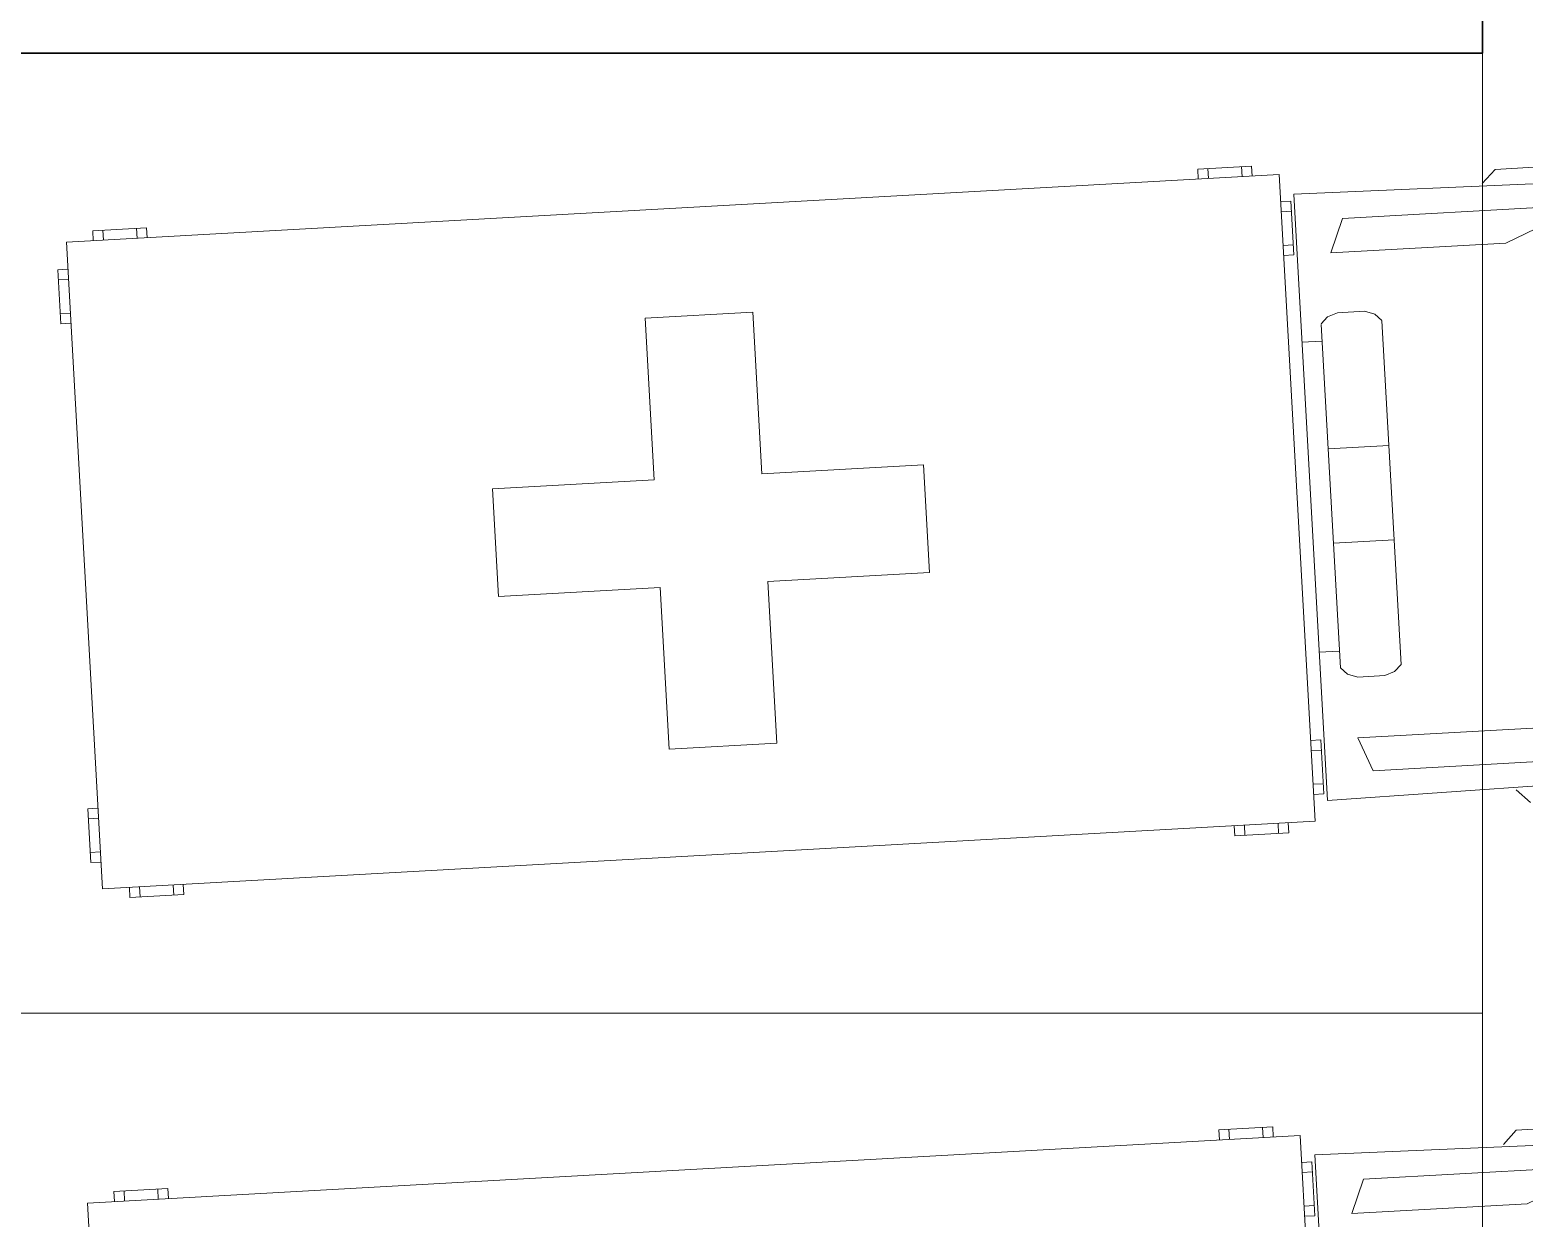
# Model space of a CAD drawing. Header units: millimetres. Extents: x 2402294 to 3337895, y 3394997 to 3969149.
# Drawn here: x 2475754 to 2480111, y 3455118 to 3458584 of the extents above; entities that cross this region are included whole.
import ezdxf

# ---------------------------------------------------------------- set-up
doc = ezdxf.new("R2010")
doc.units = ezdxf.units.MM
doc.header["$MEASUREMENT"] = 0
for name, color, linetype, lineweight in [('Furniture Hospital-0.09', 44, 'Continuous', 9), ('landscape', 155, 'Continuous', 20), ('planters', 107, 'Continuous', 20)]:
    doc.layers.add(name, color=color, linetype=linetype, lineweight=lineweight)

# ---------------------------------------------------------------- blocks, each defined once
blk = doc.blocks.new('A$C01AF3ADE')
at = {"layer": 'Furniture Hospital-0.09'}
for p, q in [((15, 975), (1815, 975)), ((15, 15), (15, 975)), ((135, 990), (55, 990)), ((55, 990), (55, 975)), ((70, 990), (70, 975)), ((120, 975), (120, 990)), ((135, 975), (135, 990)), ((1695, 975), (1695, 990)), ((1695, 990), (1775, 990)), ((1710, 975), (1710, 990)), ((1760, 990), (1760, 975)), ((1775, 990), (1775, 975)), ((1815, 975), (1815, 15)), ((2115, 945), (2135, 965)), ((2135, 965), (2505, 965)), ((0, 935), (0, 855)), ((15, 935), (0, 935)), ((1815, 935), (1830, 935)), ((1830, 935), (1830, 855)), ((1835, 945), (2535.8, 935.8)), ((1835, 45), (1835, 945)), ((15, 920), (0, 920)), ((1815, 920), (1830, 920)), ((1885, 855), (1905, 905)), ((1905, 905), (2265, 905)), ((2265, 905), (2145, 855)), ((0, 870), (15, 870)), ((1830, 870), (1815, 870)), ((0, 855), (15, 855)), ((1830, 855), (1815, 855)), ((2145, 855), (1885, 855)), ((865, 815), (1025, 815)), ((865, 575), (865, 815)), ((1025, 815), (1025, 575)), ((1865, 750.8), (1875, 760.8)), ((1875, 760.8), (1890, 765.8)), ((1890, 765.8), (1930, 765.8)), ((1945, 760.8), (1930, 765.8)), ((1955, 750.8), (1945, 760.8)), ((1865, 750), (1865, 240)), ((1955, 750), (1955, 240)), ((1835, 725), (1865, 725)), ((625, 575), (865, 575)), ((625, 415), (625, 575)), ((1025, 575), (1265, 575)), ((1265, 575), (1265, 415)), ((1955, 565), (1865, 565)), ((1955, 425), (1865, 425)), ((865, 415), (625, 415)), ((865, 175), (865, 415)), ((1025, 415), (1025, 175)), ((1265, 415), (1025, 415)), ((1835, 265), (1865, 265)), ((1865, 240), (1875, 230)), ((1875, 230), (1890, 225)), ((1890, 225), (1930, 225)), ((1945, 230), (1930, 225)), ((1955, 240), (1945, 230)), ((1025, 175), (865, 175)), ((0, 135), (15, 135)), ((0, 55), (0, 135)), ((1830, 135), (1815, 135)), ((1830, 55), (1830, 135)), ((1885, 135), (1905, 85)), ((2145, 135), (1885, 135)), ((0, 120), (15, 120)), ((1830, 120), (1815, 120)), ((15, 70), (0, 70)), ((1815, 70), (1830, 70)), ((1905, 85), (2265, 85)), ((15, 55), (0, 55)), ((1815, 55), (1830, 55)), ((1835, 45), (2535.8, 54.2)), ((2115, 45), (2135, 25)), ((1815, 15), (15, 15)), ((55, 0), (55, 15)), ((135, 0), (55, 0)), ((70, 0), (70, 15)), ((120, 15), (120, 0)), ((135, 15), (135, 0)), ((1695, 15), (1695, 0)), ((1695, 0), (1775, 0)), ((1710, 15), (1710, 0)), ((1760, 0), (1760, 15)), ((1775, 0), (1775, 15))]:
    blk.add_line(p, q, dxfattribs=at)

msp = doc.modelspace()

# ---------------------------------------------------------------- linework, layer by layer
at = {"layer": 'landscape', "lineweight": 30, "ltscale": 5}
msp.add_lwpolyline([(2479382.1, 3462256.8), (2479989, 3462256.8), (2479990.1, 3458515.9), (2474990.1, 3458515.9), (2474989.4, 3450115.9), (2481679.5, 3450115.9), (2481679.5, 3448115.9), (2493293.7, 3448115.9)], dxfattribs=at)
at = {"layer": 'planters'}
for points in [[(2474990.1, 3458515.9), (2479990.1, 3458515.9), (2479990.1, 3455715.9), (2474990.1, 3455715.9)], [(2474990.1, 3455715.9), (2479990.1, 3455715.9), (2479990.1, 3452915.9), (2474990.1, 3452915.9)]]:
    msp.add_lwpolyline(points, close=True, dxfattribs=at)

# ---------------------------------------------------------------- block references
at = {"layer": 'Furniture Hospital-0.09', "ltscale": 6, "xscale": 1.967777777777833, "yscale": 1.967777777777833, "zscale": 1.967777777777833, "rotation": 3.192172360438462}
for p in [(2475937.6, 3456046.9), (2475999.3, 3453244.6)]:
    msp.add_blockref('A$C01AF3ADE', p, dxfattribs=at)

doc.saveas('drawing.dxf')
